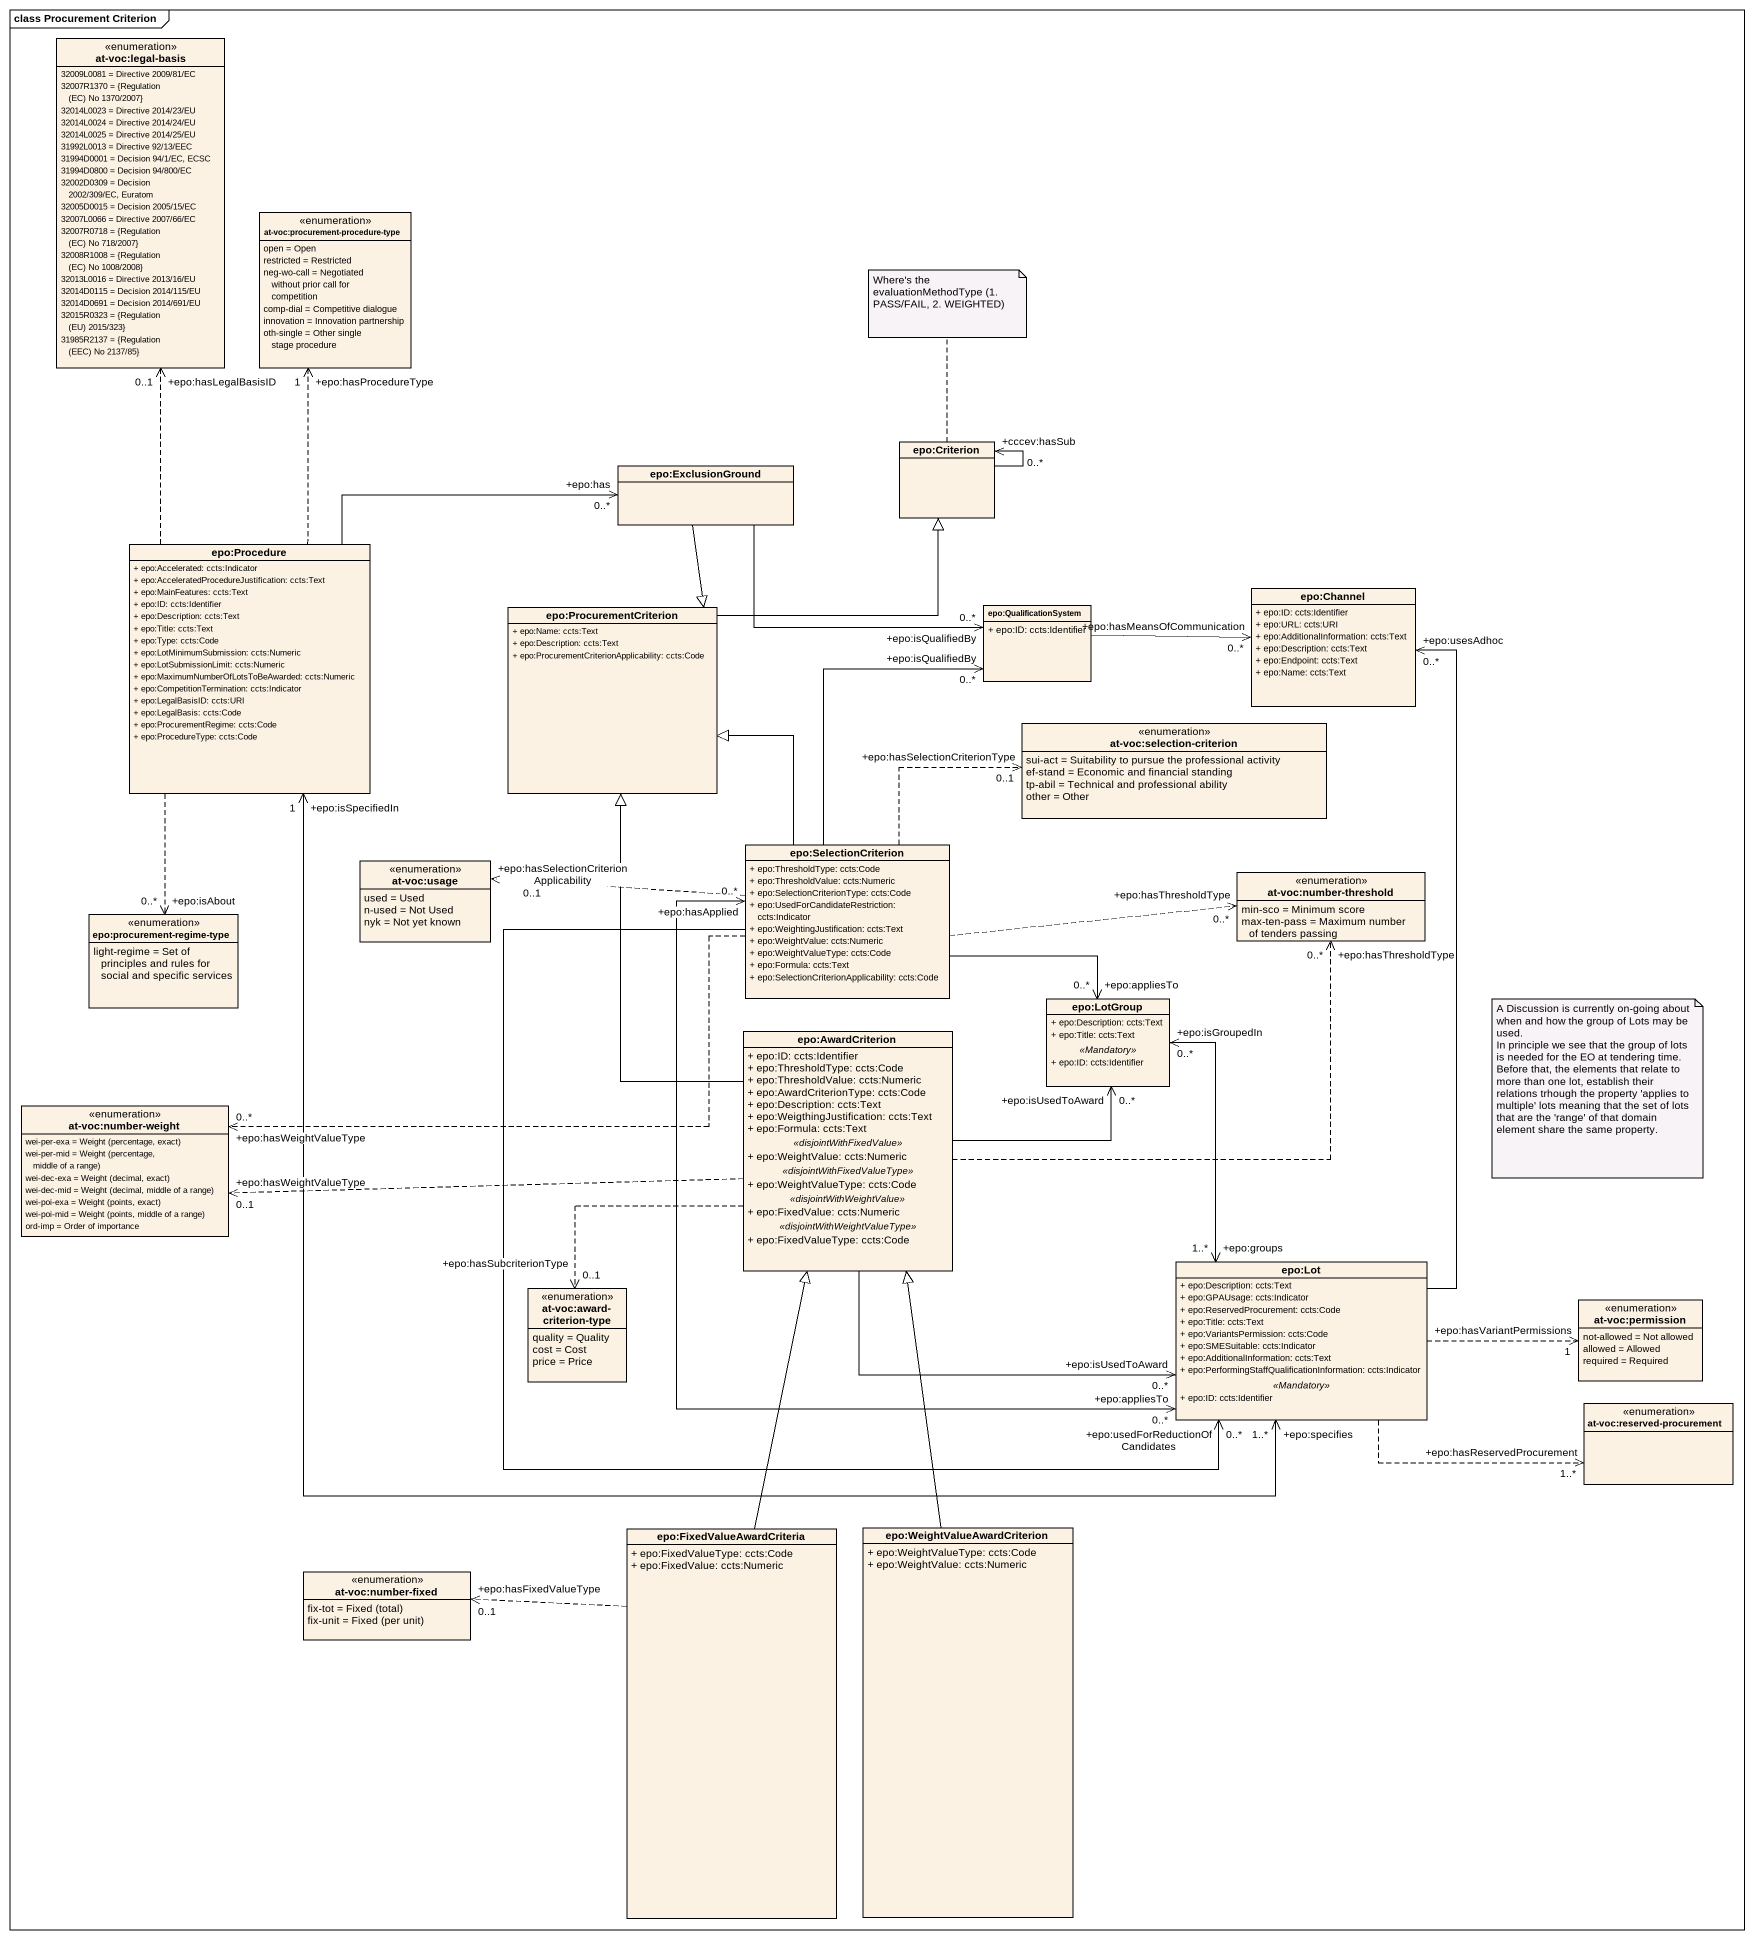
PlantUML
@startuml
mainframe class Procurement Criterion
hide circle
hide empty members
skinparam classAttributeIconSize 0
enum "at-voc:legal-basis" as at_voc_legal_basis {
  32009L0081 = Directive 2009/81/EC
  {field} 32007R1370 = {Regulation (EC) No 1370/2007}
  32014L0023 = Directive 2014/23/EU
  32014L0024 = Directive 2014/24/EU
  32014L0025 = Directive 2014/25/EU
  31992L0013 = Directive 92/13/EEC
  31994D0001 = Decision 94/1/EC, ECSC
  31994D0800 = Decision 94/800/EC
  32002D0309 = Decision 2002/309/EC, Euratom
  32005D0015 = Decision 2005/15/EC
  32007L0066 = Directive 2007/66/EC
  {field} 32007R0718 = {Regulation (EC) No 718/2007}
  {field} 32008R1008 = {Regulation (EC) No 1008/2008}
  32013L0016 = Directive 2013/16/EU
  32014D0115 = Decision 2014/115/EU
  32014D0691 = Decision 2014/691/EU
  {field} 32015R0323 = {Regulation (EU) 2015/323}
  {field} 31985R2137 = {Regulation (EEC) No 2137/85}
}
enum "at-voc:procurement-procedure-type" as at_voc_procurement {
  open = Open
  restricted = Restricted
  neg-wo-call = Negotiated without prior call for competition
  comp-dial = Competitive dialogue
  innovation = Innovation partnership
  oth-single = Other single stage procedure
}
class "epo:Criterion" as epo_Criterion
class "epo:ExclusionGround" as epo_ExclusionGround
class "epo:Procedure" as epo_Procedure {
  + epo:Accelerated: ccts:Indicator
  + epo:AcceleratedProcedureJustification: ccts:Text
  + epo:MainFeatures: ccts:Text
  + epo:ID: ccts:Identifier
  + epo:Description: ccts:Text
  + epo:Title: ccts:Text
  + epo:Type: ccts:Code
  + epo:LotMinimumSubmission: ccts:Numeric
  + epo:LotSubmissionLimit: ccts:Numeric
  + epo:MaximumNumberOfLotsToBeAwarded: ccts:Numeric
  + epo:CompetitionTermination: ccts:Indicator
  + epo:LegalBasisID: ccts:URI
  + epo:LegalBasis: ccts:Code
  + epo:ProcurementRegime: ccts:Code
  + epo:ProcedureType: ccts:Code
}
class "epo:Channel" as epo_Channel {
  + epo:ID: ccts:Identifier
  + epo:URL: ccts:URI
  + epo:AdditionalInformation: ccts:Text
  + epo:Description: ccts:Text
  + epo:Endpoint: ccts:Text
  + epo:Name: ccts:Text
}
class "epo:ProcurementCriterion" as epo_ProcurementCriterion {
  + epo:Name: ccts:Text
  + epo:Description: ccts:Text
  + epo:ProcurementCriterionApplicability: ccts:Code
}
class "epo:QualificationSystem" as epo_QualificationSystem {
  + epo:ID: ccts:Identifier
}
enum "at-voc:selection-criterion" as at_voc_selection_criterion {
  sui-act = Suitability to pursue the professional activity
  ef-stand = Economic and financial standing
  tp-abil = Technical and professional ability
  other = Other
}
class "epo:SelectionCriterion" as epo_SelectionCriterion {
  + epo:ThresholdType: ccts:Code
  + epo:ThresholdValue: ccts:Numeric
  + epo:SelectionCriterionType: ccts:Code
  + epo:UsedForCandidateRestriction: ccts:Indicator
  + epo:WeightingJustification: ccts:Text
  + epo:WeightValue: ccts:Numeric
  + epo:WeightValueType: ccts:Code
  + epo:Formula: ccts:Text
  + epo:SelectionCriterionApplicability: ccts:Code
}
enum "at-voc:usage" as at_voc_usage {
  used = Used
  n-used = Not Used
  nyk = Not yet known
}
enum "at-voc:number-threshold" as at_voc_number_threshold {
  min-sco = Minimum score
  max-ten-pass = Maximum number of tenders passing
}
enum "epo:procurement-regime-type" as epo_procurement_regime_type {
  light-regime = Set of principles and rules for social and specific services
}
class "epo:LotGroup" as epo_LotGroup {
  + epo:Description: ccts:Text
  + epo:Title: ccts:Text
  .. <<Mandatory>> ..
  + epo:ID: ccts:Identifier
}
class "epo:AwardCriterion" as epo_AwardCriterion {
  + epo:ID: ccts:Identifier
  + epo:ThresholdType: ccts:Code
  + epo:ThresholdValue: ccts:Numeric
  + epo:AwardCriterionType: ccts:Code
  + epo:Description: ccts:Text
  + epo:WeigthingJustification: ccts:Text
  + epo:Formula: ccts:Text
  .. <<disjointWithFixedValue>> ..
  + epo:WeightValue: ccts:Numeric
  .. <<disjointWithFixedValueType>> ..
  + epo:WeightValueType: ccts:Code
  .. <<disjointWithWeightValue>> ..
  + epo:FixedValue: ccts:Numeric
  .. <<disjointWithWeightValueType>> ..
  + epo:FixedValueType: ccts:Code
}
enum "at-voc:number-weight" as at_voc_number_weight {
  {field} wei-per-exa = Weight (percentage, exact)
  {field} wei-per-mid = Weight (percentage, middle of a range)
  {field} wei-dec-exa = Weight (decimal, exact)
  {field} wei-dec-mid = Weight (decimal, middle of a range)
  {field} wei-poi-exa = Weight (points, exact)
  {field} wei-poi-mid = Weight (points, middle of a range)
  ord-imp = Order of importance
}
class "epo:Lot" as epo_Lot {
  + epo:Description: ccts:Text
  + epo:GPAUsage: ccts:Indicator
  + epo:ReservedProcurement: ccts:Code
  + epo:Title: ccts:Text
  + epo:VariantsPermission: ccts:Code
  + epo:SMESuitable: ccts:Indicator
  + epo:AdditionalInformation: ccts:Text
  + epo:PerformingStaffQualificationInformation: ccts:Indicator
  .. <<Mandatory>> ..
  + epo:ID: ccts:Identifier
}
enum "at-voc:award-criterion-type" as at_voc_award_criterion_type {
  quality = Quality
  cost = Cost
  price = Price
}
enum "at-voc:permission" as at_voc_permission {
  not-allowed = Not allowed
  allowed = Allowed
  required = Required
}
enum "at-voc:reserved-procurement" as at_voc_reserved_procurement
class "epo:FixedValueAwardCriteria" as epo_FixedValueAwardCriteria {
  + epo:FixedValueType: ccts:Code
  + epo:FixedValue: ccts:Numeric
}
class "epo:WeightValueAwardCriterion" as epo_WeightValueAwardCriterio {
  + epo:WeightValueType: ccts:Code
  + epo:WeightValue: ccts:Numeric
}
enum "at-voc:number-fixed" as at_voc_number_fixed {
  {field} fix-tot = Fixed (total)
  {field} fix-unit = Fixed (per unit)
}
epo_Criterion --> "+cccev:hasSub\n0..*" epo_Criterion
epo_ExclusionGround --|> epo_ProcurementCriterion
epo_ExclusionGround -right-> "+epo:isQualifiedBy\n0..*" epo_QualificationSystem
epo_Procedure .up.> "+epo:hasLegalBasisID\n0..1" at_voc_legal_basis
epo_Procedure .up.> "+epo:hasProcedureType\n1" at_voc_procurement
epo_Procedure -right-> "+epo:has\n0..*" epo_ExclusionGround
epo_Procedure ..> "+epo:isAbout\n0..*" epo_procurement_regime_type
epo_Procedure "+epo:isSpecifiedIn\n1" <--> "+epo:specifies\n1..*" epo_Lot
epo_ProcurementCriterion -up-|> epo_Criterion
epo_QualificationSystem -right-> "+epo:hasMeansOfCommunication\n0..*" epo_Channel
epo_SelectionCriterion -up-|> epo_ProcurementCriterion
epo_SelectionCriterion -up-> "+epo:isQualifiedBy\n0..*" epo_QualificationSystem
epo_SelectionCriterion .right.> "+epo:hasSelectionCriterionType\n0..1" at_voc_selection_criterion
epo_SelectionCriterion .left.> "+epo:hasSelectionCriterionApplicability\n0..1" at_voc_usage
epo_SelectionCriterion .right.> "+epo:hasThresholdType\n0..*" at_voc_number_threshold
epo_SelectionCriterion -right-> "+epo:appliesTo\n0..*" epo_LotGroup
epo_SelectionCriterion .left.> "+epo:hasWeightValueType\n0..*" at_voc_number_weight
epo_SelectionCriterion "+epo:hasApplied\n0..*" <--> "+epo:appliesTo\n0..*" epo_Lot
epo_SelectionCriterion --> "+epo:usedForReductionOfCandidates\n0..*" epo_Lot
epo_AwardCriterion -up-|> epo_ProcurementCriterion
epo_AwardCriterion .right.> "+epo:hasThresholdType\n0..*" at_voc_number_threshold
epo_AwardCriterion -right-> "+epo:isUsedToAward\n0..*" epo_LotGroup
epo_AwardCriterion .left.> "+epo:hasWeightValueType\n0..1" at_voc_number_weight
epo_AwardCriterion -right-> "+epo:isUsedToAward\n0..*" epo_Lot
epo_AwardCriterion ..> "+epo:hasSubcriterionType\n0..1" at_voc_award_criterion_type
epo_Lot -up-> "+epo:usesAdhoc\n0..*" epo_Channel
epo_Lot "+epo:groups\n1..*" <-up-> "+epo:isGroupedIn\n0..*" epo_LotGroup
epo_Lot .right.> "+epo:hasVariantPermissions\n1" at_voc_permission
epo_Lot .right.> "+epo:hasReservedProcurement\n1..*" at_voc_reserved_procurement
epo_FixedValueAwardCriteria -up-|> epo_AwardCriterion
epo_FixedValueAwardCriteria .left.> "+epo:hasFixedValueType\n0..1" at_voc_number_fixed
epo_WeightValueAwardCriterio -up-|> epo_AwardCriterion
note top of epo_Criterion : Where's the evaluationMethodType (1. PASS/FAIL, 2. WEIGHTED)
note as N2
  A Discussion is currently on-going about when and how the group of Lots may be used.
  In principle we see that the group of lots is needed for the EO at tendering time. Before that, the elements that relate to more than one lot, establish their relations trhough the property 'applies to multiple' lots meaning that the set of lots that are the 'range' of that domain element share the same property.
end note
@enduml
